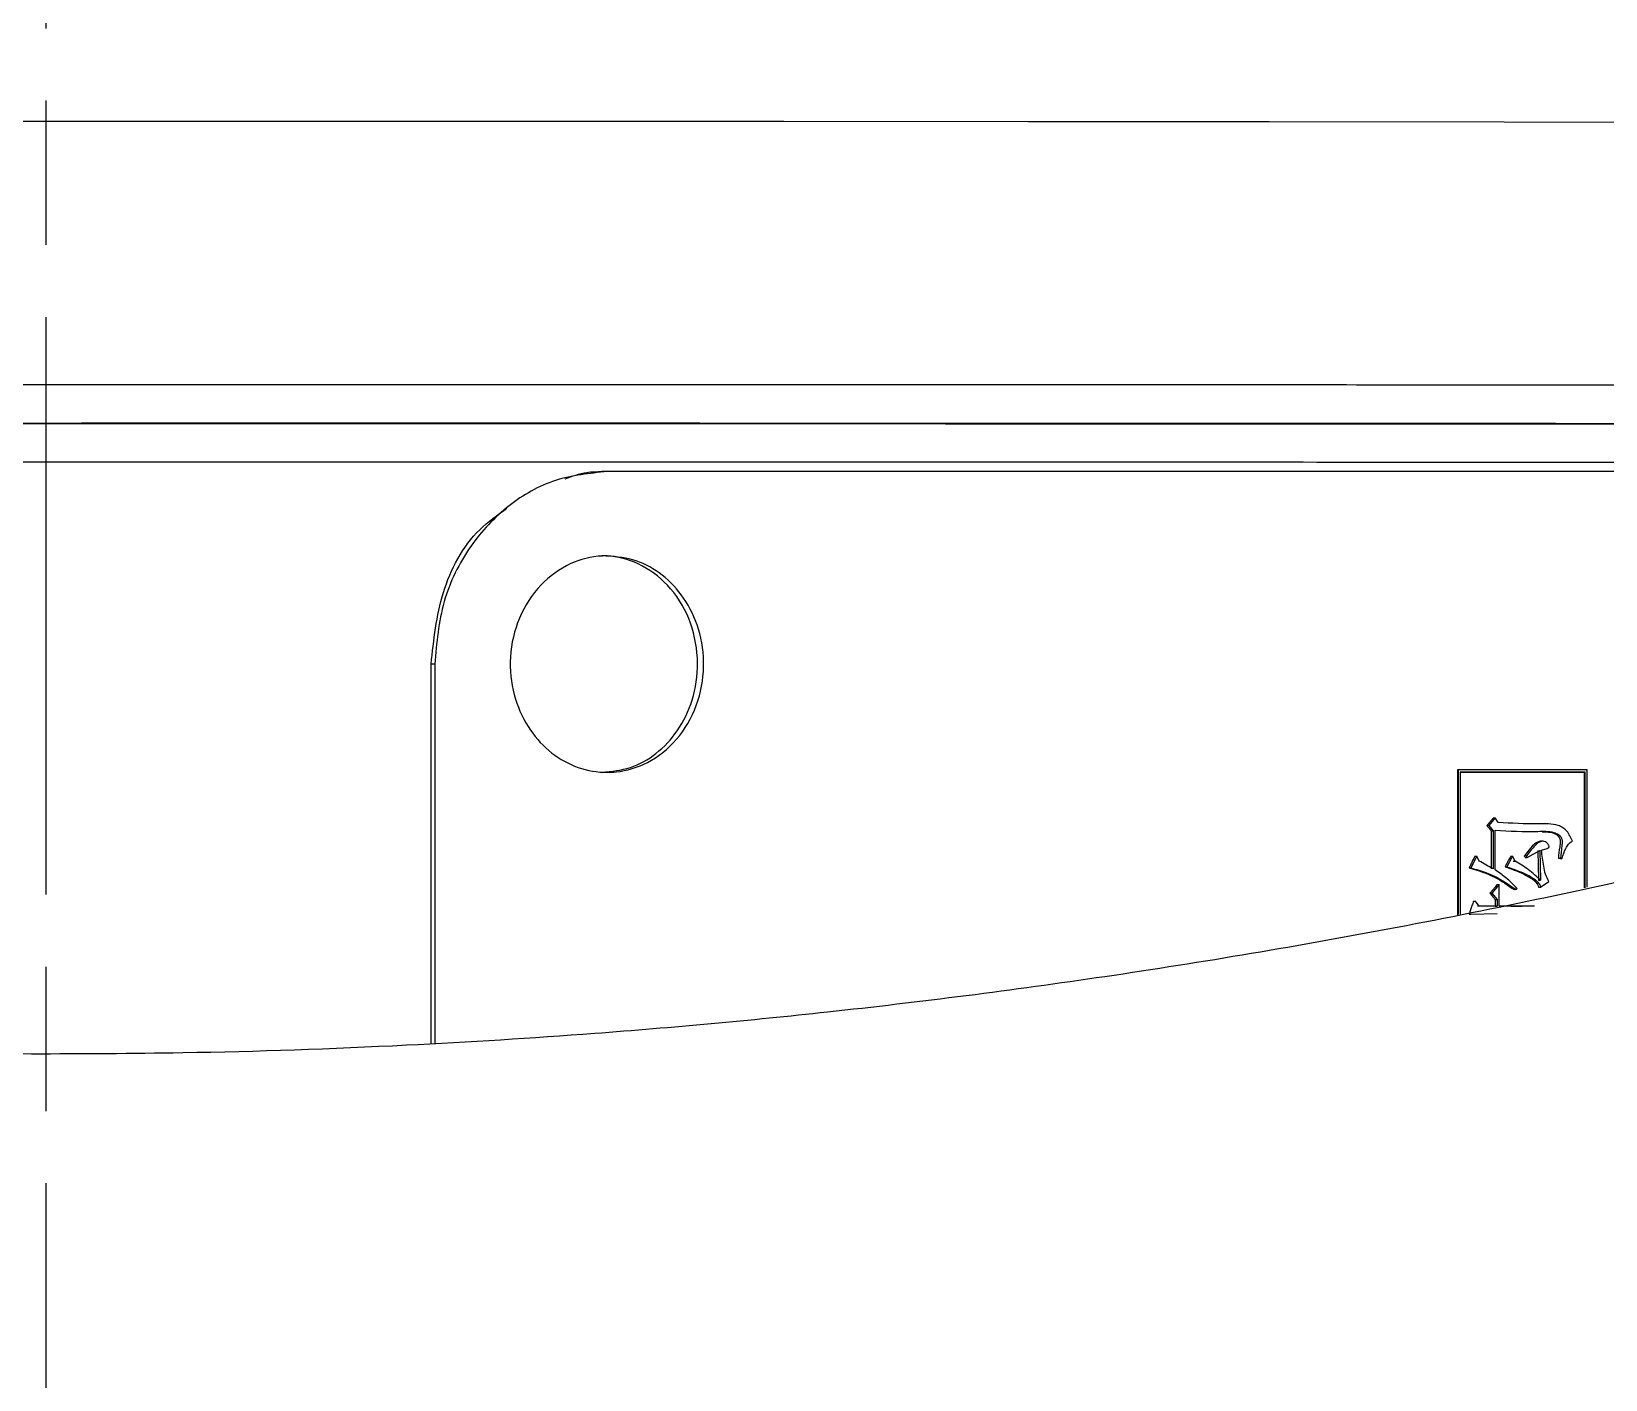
# Model space of a CAD drawing. Header units: millimetres. Extents: x 2271 to 4415, y 823 to 2339.
# Drawn here: x 3122.39 to 3155.11, y 1066.93 to 1094.95 of the extents above; entities that cross this region are included whole.
import ezdxf

# ---------------------------------------------------------------- set-up
doc = ezdxf.new("R2010")
doc.units = ezdxf.units.MM
doc.linetypes.add('AM_ISO08W050', pattern=[18, 12, -1.5, 3, -1.5])
doc.layers.add('AM_7', color=4, linetype='AM_ISO08W050', lineweight=25)

msp = doc.modelspace()

# ---------------------------------------------------------------- linework, layer by layer
at = {"color": 7, "linetype": 'Continuous', "lineweight": 25}
for p, q in [((3134.355, 1085.803), (3134.247, 1085.803)), ((3130.697, 1073.912), (3130.697, 1081.803)), ((3130.772, 1081.803), (3130.697, 1081.803)), ((3130.772, 1081.803), (3130.772, 1073.917)), ((3154.705, 1079.604), (3152.03, 1079.604)), ((3152.03, 1079.604), (3152.03, 1076.594)), ((3152.05, 1079.604), (3152.03, 1079.604)), ((3152.05, 1079.604), (3152.05, 1076.598)), ((3152.092, 1079.554), (3152.092, 1076.607)), ((3154.665, 1079.554), (3154.686, 1079.554)), ((3154.665, 1079.554), (3154.665, 1077.151)), ((3154.686, 1077.155), (3154.686, 1079.554)), ((3154.705, 1079.604), (3154.727, 1079.604)), ((3154.727, 1077.164), (3154.727, 1079.604)), ((3152.819, 1078.608), (3152.684, 1078.446)), ((3152.78, 1078.608), (3152.819, 1078.608)), ((3152.882, 1078.511), (3152.819, 1078.608)), ((3152.645, 1078.446), (3152.684, 1078.446)), ((3152.684, 1078.446), (3152.774, 1078.338)), ((3152.735, 1078.338), (3152.735, 1077.548)), ((3152.735, 1078.338), (3152.774, 1078.338)), ((3152.774, 1078.338), (3152.774, 1077.548)), ((3152.819, 1077.526), (3152.819, 1078.349)), ((3153.484, 1077.786), (3153.743, 1077.927)), ((3153.703, 1077.927), (3153.72, 1077.31)), ((3153.743, 1077.927), (3153.761, 1077.31)), ((3152.432, 1077.808), (3152.314, 1077.57)), ((3152.393, 1077.808), (3152.432, 1077.808)), ((3152.486, 1077.71), (3152.432, 1077.808)), ((3153.022, 1077.591), (3153.062, 1077.591)), ((3153.179, 1077.808), (3153.062, 1077.591)), ((3153.139, 1077.808), (3153.179, 1077.808)), ((3153.232, 1077.71), (3153.179, 1077.808)), ((3153.192, 1077.71), (3153.232, 1077.71)), ((3153.443, 1077.786), (3153.425, 1077.818)), ((3153.466, 1077.818), (3153.425, 1077.818)), ((3153.443, 1077.786), (3153.484, 1077.786)), ((3153.484, 1077.786), (3153.466, 1077.818)), ((3154.166, 1077.764), (3154.131, 1077.764)), ((3154.172, 1077.764), (3154.131, 1077.764)), ((3154.166, 1077.764), (3154.208, 1077.764)), ((3154.208, 1077.764), (3154.172, 1077.764)), ((3152.276, 1077.57), (3152.314, 1077.57)), ((3153.72, 1077.31), (3153.761, 1077.31)), ((3153.761, 1077.169), (3153.931, 1077.288)), ((3152.708, 1077.04), (3152.747, 1077.04)), ((3152.9, 1077.224), (3152.747, 1077.04)), ((3152.747, 1077.04), (3152.855, 1076.91)), ((3152.86, 1077.224), (3152.9, 1077.224)), ((3152.9, 1076.769), (3152.9, 1077.224)), ((3153.237, 1077.137), (3153.21, 1077.115)), ((3153.25, 1077.115), (3153.21, 1077.115)), ((3153.277, 1077.137), (3153.25, 1077.115)), ((3153.72, 1077.169), (3153.761, 1077.169)), ((3152.276, 1076.607), (3152.314, 1076.607)), ((3152.314, 1076.607), (3152.855, 1076.618)), ((3152.366, 1076.877), (3152.405, 1076.877)), ((3152.486, 1076.769), (3152.405, 1076.877)), ((3152.816, 1076.769), (3152.447, 1076.769)), ((3152.855, 1076.769), (3152.486, 1076.769)), ((3152.816, 1076.91), (3152.816, 1076.769)), ((3152.816, 1076.91), (3152.855, 1076.91)), ((3152.816, 1076.769), (3152.855, 1076.769)), ((3152.855, 1076.91), (3152.855, 1076.769)), ((3153.15, 1076.769), (3153.377, 1076.771)), ((3153.634, 1076.773), (3153.17, 1076.769))]:
    msp.add_line(p, q, dxfattribs=at)
at = {"color": 7, "linetype": 'Continuous', "lineweight": 25, "flags": 128}
msp.add_lwpolyline([(3096.796, 1093.077), (3101.781, 1093.081), (3106.861, 1093.083), (3112.013, 1093.085), (3117.213, 1093.087), (3122.437, 1093.087), (3127.664, 1093.087), (3132.868, 1093.086), (3138.027, 1093.084), (3143.117, 1093.081), (3148.116, 1093.078), (3153.001, 1093.074), (3157.75, 1093.069)], dxfattribs=at)
at = {"color": 7, "linetype": 'Continuous', "lineweight": 25}
for points, knots in [([(3122.336, 1053.698), (3124.897, 1053.722), (3128.477, 1053.757), (3133.746, 1054.036), (3138.211, 1054.371), (3143.527, 1054.937), (3149.096, 1055.71), (3154.909, 1056.72), (3160.88, 1057.976), (3166.957, 1059.487), (3173.094, 1061.258), (3179.26, 1063.292), (3185.423, 1065.591), (3191.56, 1068.157), (3197.648, 1070.987), (3203.668, 1074.081), (3209.6, 1077.435), (3215.43, 1081.048), (3221.139, 1084.913), (3226.715, 1089.027), (3232.142, 1093.384), (3237.408, 1097.979), (3242.499, 1102.803), (3247.404, 1107.851), (3252.111, 1113.114), (3256.609, 1118.584), (3260.887, 1124.252), (3264.936, 1130.109), (3268.745, 1136.146), (3272.307, 1142.352), (3275.612, 1148.716), (3278.653, 1155.229), (3281.422, 1161.878), (3283.913, 1168.653), (3286.118, 1175.54), (3288.033, 1182.529), (3289.651, 1189.607), (3290.969, 1196.76), (3291.982, 1203.977), (3292.686, 1211.244), (3293.079, 1218.549), (3293.158, 1225.877), (3292.921, 1233.215), (3292.367, 1240.549), (3291.495, 1247.867), (3290.304, 1255.154), (3288.796, 1262.397), (3286.971, 1269.581), (3284.831, 1276.694), (3282.377, 1283.722), (3279.612, 1290.65), (3276.539, 1297.466), (3273.162, 1304.157), (3269.485, 1310.709), (3265.511, 1317.109), (3261.246, 1323.344), (3256.695, 1329.402), (3251.863, 1335.271), (3246.756, 1340.937), (3241.379, 1346.39), (3235.933, 1351.437), (3230.459, 1356.09), (3225.001, 1360.359), (3219.376, 1364.401), (3213.595, 1368.21), (3207.667, 1371.778), (3201.605, 1375.1), (3195.419, 1378.17), (3189.122, 1380.984), (3182.729, 1383.536), (3176.253, 1385.822), (3169.716, 1387.838), (3163.141, 1389.58), (3156.568, 1391.045), (3150.074, 1392.227), (3143.785, 1393.124), (3138.261, 1393.707), (3133.378, 1394.075), (3128.554, 1394.315), (3122.58, 1394.432), (3117.063, 1394.321), (3111.794, 1394.05), (3107.329, 1393.712), (3102.013, 1393.147), (3096.444, 1392.374), (3090.631, 1391.364), (3084.659, 1390.108), (3078.583, 1388.597), (3072.445, 1386.826), (3066.28, 1384.792), (3060.117, 1382.493), (3053.98, 1379.928), (3047.892, 1377.097), (3041.872, 1374.003), (3035.939, 1370.649), (3030.11, 1367.037), (3024.401, 1363.171), (3018.825, 1359.057), (3013.398, 1354.7), (3008.132, 1350.105), (3003.041, 1345.281), (2998.136, 1340.233), (2993.429, 1334.97), (2988.931, 1329.5), (2984.653, 1323.832), (2980.604, 1317.975), (2976.795, 1311.938), (2973.233, 1305.732), (2969.928, 1299.368), (2966.885, 1292.856), (2964.123, 1286.204), (2961.786, 1279.922), (2960.508, 1275.817), (2959.945, 1274.009)], [0, 0, 0, 0, 0.010207, 0.014274, 0.021037, 0.028056, 0.035587, 0.043451, 0.051578, 0.059911, 0.06841, 0.077044, 0.085791, 0.094634, 0.103558, 0.112554, 0.121612, 0.130726, 0.13989, 0.149098, 0.158347, 0.167633, 0.176954, 0.186306, 0.195688, 0.205098, 0.214535, 0.223996, 0.233481, 0.242989, 0.252518, 0.262068, 0.271639, 0.281229, 0.290838, 0.300466, 0.310113, 0.319778, 0.329461, 0.339162, 0.348881, 0.358618, 0.368373, 0.378146, 0.387938, 0.397748, 0.407578, 0.417427, 0.427296, 0.437185, 0.447097, 0.457031, 0.466988, 0.47697, 0.486979, 0.497016, 0.507082, 0.517181, 0.527315, 0.537488, 0.547704, 0.556915, 0.566123, 0.575327, 0.584526, 0.593719, 0.602905, 0.612082, 0.621247, 0.630396, 0.639524, 0.64862, 0.657668, 0.666638, 0.675463, 0.683979, 0.691963, 0.697606, 0.703501, 0.71122, 0.721427, 0.725494, 0.732257, 0.739276, 0.746807, 0.754671, 0.762798, 0.771131, 0.77963, 0.788264, 0.797011, 0.805853, 0.814778, 0.823774, 0.832832, 0.841946, 0.85111, 0.860318, 0.869567, 0.878853, 0.888174, 0.897526, 0.906908, 0.916318, 0.925755, 0.935216, 0.944701, 0.954208, 0.963738, 0.973288, 0.982858, 0.992449, 1, 1, 1, 1]), ([(3267.067, 1181.97), (3266.766, 1180.908), (3265.829, 1177.603), (3263.923, 1172.152), (3261.364, 1165.624), (3258.48, 1159.213), (3255.294, 1152.924), (3251.806, 1146.776), (3248.021, 1140.78), (3243.945, 1134.951), (3239.582, 1129.302), (3234.938, 1123.846), (3230.019, 1118.597), (3225.01, 1113.741), (3219.955, 1109.269), (3214.897, 1105.171), (3209.669, 1101.297), (3204.281, 1097.655), (3198.745, 1094.252), (3193.072, 1091.094), (3187.275, 1088.187), (3181.368, 1085.536), (3175.364, 1083.147), (3169.282, 1081.024), (3163.142, 1079.172), (3156.975, 1077.594), (3150.831, 1076.295), (3144.822, 1075.283), (3139.255, 1074.572), (3134.409, 1074.126), (3129.94, 1073.849), (3126.035, 1073.711), (3123.435, 1073.701), (3122.387, 1073.698)], [0, 0, 0, 0, 0.017078, 0.053144, 0.089298, 0.125545, 0.161888, 0.198335, 0.23489, 0.271563, 0.308361, 0.345297, 0.382382, 0.419634, 0.453214, 0.486783, 0.520336, 0.55387, 0.58738, 0.62086, 0.654303, 0.687696, 0.721023, 0.754256, 0.787351, 0.820228, 0.85273, 0.884498, 0.914491, 0.939551, 0.959781, 0.98378, 1, 1, 1, 1]), ([(3122.387, 1073.698), (3119.987, 1073.735), (3116.628, 1073.787), (3111.686, 1074.091), (3107.496, 1074.448), (3102.509, 1075.039), (3097.288, 1075.839), (3091.842, 1076.876), (3086.254, 1078.16), (3080.575, 1079.699), (3074.846, 1081.497), (3069.103, 1083.557), (3063.373, 1085.882), (3057.678, 1088.465), (3052.057, 1091.333), (3048.135, 1093.465), (3046.132, 1094.707), (3045.932, 1094.831)], [0, 0, 0, 0, 0.089708, 0.125509, 0.185041, 0.24684, 0.313151, 0.382408, 0.453986, 0.527384, 0.602246, 0.678309, 0.755372, 0.833285, 0.911926, 0.991202, 1, 1, 1, 1]), ([(3122.769, 1087.616), (3125.202, 1087.616), (3130.048, 1087.616), (3137.226, 1087.615), (3143.071, 1087.614), (3147.629, 1087.612), (3150.976, 1087.61), (3154.252, 1087.609), (3157.45, 1087.607), (3160.566, 1087.605), (3164.519, 1087.602), (3169.314, 1087.598), (3174.869, 1087.592), (3180.217, 1087.585), (3183.921, 1087.58), (3185.594, 1087.576), (3185.8, 1087.576)], [0, 0, 0, 0, 0.099314, 0.197878, 0.29569, 0.344327, 0.392776, 0.441037, 0.48911, 0.536996, 0.584693, 0.676006, 0.773113, 0.876014, 0.984707, 1, 1, 1, 1]), ([(3108.978, 1086.812), (3111.262, 1086.812), (3115.83, 1086.814), (3120.453, 1086.814), (3122.765, 1086.814)], [0, 0, 0, 0, 0.5, 1, 1, 1, 1]), ([(3109.04, 1086.8), (3111.299, 1086.8), (3113.992, 1086.801), (3117.542, 1086.802), (3119.589, 1086.802), (3121.397, 1086.802), (3122.417, 1086.802), (3122.675, 1086.802), (3122.741, 1086.802), (3122.758, 1086.802), (3122.763, 1086.802), (3122.764, 1086.802), (3122.765, 1086.802), (3122.765, 1086.802)], [0, 0, 0, 0, 0.497027, 0.592231, 0.774282, 0.942828, 0.985336, 0.996149, 0.998944, 0.99969, 0.999899, 0.999963, 1, 1, 1, 1]), ([(3122.765, 1086.814), (3125.128, 1086.814), (3129.966, 1086.815), (3137.33, 1086.814), (3144.887, 1086.812), (3152.538, 1086.808), (3160.159, 1086.804), (3167.625, 1086.798), (3174.719, 1086.79), (3180.291, 1086.783), (3183.087, 1086.778), (3184.019, 1086.777)], [0, 0, 0, 0, 0.099936, 0.20465, 0.314142, 0.428413, 0.547463, 0.671293, 0.799904, 0.933297, 1, 1, 1, 1]), ([(3122.765, 1086.802), (3123.071, 1086.802), (3123.883, 1086.802), (3125.304, 1086.802), (3126.816, 1086.802), (3128.024, 1086.802), (3128.917, 1086.802), (3129.887, 1086.802), (3131.123, 1086.802), (3132.336, 1086.802), (3133.484, 1086.802), (3134.765, 1086.802), (3136.6, 1086.801), (3138.279, 1086.801), (3139.628, 1086.801), (3140.438, 1086.801), (3141.292, 1086.8), (3142.192, 1086.8), (3143.137, 1086.8), (3146.071, 1086.799), (3150.617, 1086.797), (3156.31, 1086.794), (3160.981, 1086.791), (3164.695, 1086.788), (3167.525, 1086.785), (3169.534, 1086.783), (3170.72, 1086.782), (3171.279, 1086.782), (3171.441, 1086.781), (3171.493, 1086.781), (3171.512, 1086.781), (3171.518, 1086.781), (3171.521, 1086.781), (3171.522, 1086.781), (3171.522, 1086.781), (3171.522, 1086.781), (3171.522, 1086.781), (3171.522, 1086.781), (3171.522, 1086.781), (3171.791, 1086.781), (3172.473, 1086.78), (3173.729, 1086.779), (3175.237, 1086.777), (3176.635, 1086.775), (3177.654, 1086.774), (3178.428, 1086.773), (3179.253, 1086.772), (3180.238, 1086.77), (3181.214, 1086.769), (3182.015, 1086.768), (3182.794, 1086.766), (3183.431, 1086.765), (3183.87, 1086.765), (3183.992, 1086.764)], [0, 0, 0, 0, 0.012973, 0.034337, 0.060199, 0.077036, 0.085541, 0.098133, 0.118255, 0.138092, 0.149882, 0.167263, 0.192912, 0.228649, 0.239676, 0.251395, 0.263806, 0.27691, 0.290705, 0.305192, 0.405966, 0.493675, 0.568315, 0.629883, 0.678375, 0.713791, 0.736127, 0.74239, 0.744295, 0.745005, 0.745236, 0.745322, 0.745357, 0.745372, 0.745378, 0.745381, 0.745382, 0.745383, 0.745383, 0.745383, 0.760108, 0.782989, 0.815582, 0.846332, 0.865142, 0.876857, 0.893505, 0.916185, 0.939041, 0.956594, 0.969065, 0.991384, 1, 1, 1, 1]), ([(3175.894, 1085.975), (3175.045, 1085.976), (3173.12, 1085.978), (3169.957, 1085.982), (3166.534, 1085.985), (3161.543, 1085.989), (3154.722, 1085.994), (3145.823, 1085.998), (3136.673, 1086), (3127.425, 1086.001), (3118.206, 1086.001), (3112.176, 1085.999), (3109.179, 1085.998)], [0, 0, 0, 0, 0.048952, 0.110958, 0.16991, 0.225807, 0.358661, 0.489986, 0.619783, 0.748051, 0.87479, 1, 1, 1, 1]), ([(3134.354, 1085.803), (3133.99, 1085.767), (3133.26, 1085.693), (3132.264, 1085.123), (3131.453, 1084.256), (3130.884, 1083.109), (3130.81, 1082.243), (3130.772, 1081.803)], [0, 0, 0, 0, 0.184668, 0.369995, 0.565851, 0.779444, 1, 1, 1, 1]), ([(3133.481, 1085.653), (3133.63, 1085.709), (3133.877, 1085.802), (3134.14, 1085.803), (3134.246, 1085.803)], [0, 0, 0, 0, 0.598586, 1, 1, 1, 1]), ([(3181.851, 1085.804), (3181.094, 1085.804), (3178.652, 1085.804), (3174.085, 1085.804), (3169.005, 1085.804), (3163.62, 1085.804), (3159.091, 1085.804), (3153.2, 1085.803), (3148.316, 1085.803), (3141.652, 1085.803), (3137.359, 1085.803), (3134.354, 1085.803)], [0, 0, 0, 0, 0.063071, 0.203688, 0.344307, 0.414547, 0.555165, 0.625405, 0.766021, 0.83626, 1, 1, 1, 1]), ([(3130.697, 1081.803), (3130.749, 1082.304), (3130.854, 1083.307), (3131.468, 1084.472), (3132.076, 1084.904), (3132.272, 1085.044)], [0, 0, 0, 0, 0.402722, 0.806503, 1, 1, 1, 1]), ([(3134.354, 1084.053), (3134.559, 1084.033), (3134.97, 1083.991), (3135.527, 1083.669), (3135.984, 1083.181), (3136.295, 1082.521), (3136.403, 1081.741), (3136.253, 1080.928), (3135.842, 1080.216), (3135.24, 1079.731), (3134.706, 1079.568), (3134.213, 1079.543), (3133.737, 1079.625), (3133.178, 1079.934), (3132.72, 1080.427), (3132.406, 1081.084), (3132.298, 1081.865), (3132.449, 1082.678), (3132.862, 1083.391), (3133.466, 1083.874), (3134, 1084.042), (3134.291, 1084.051), (3134.354, 1084.053)], [0, 0, 0, 0, 0.0462762, 0.0927191, 0.1417154, 0.1951897, 0.2536855, 0.3152612, 0.376912, 0.4343703, 0.4858167, 0.5000047, 0.5462543, 0.592701, 0.6417985, 0.6951551, 0.753514, 0.8153974, 0.8768635, 0.9341609, 0.9857367, 1, 1, 1, 1]), ([(3134.246, 1079.553), (3134.448, 1079.574), (3134.851, 1079.614), (3135.4, 1079.931), (3135.852, 1080.413), (3136.164, 1081.066), (3136.277, 1081.847), (3136.133, 1082.666), (3135.726, 1083.387), (3135.125, 1083.874), (3134.594, 1084.042), (3134.307, 1084.051), (3134.246, 1084.053)], [0, 0, 0, 0, 0.0912038, 0.1828761, 0.2801993, 0.3866808, 0.5040829, 0.6292887, 0.7538352, 0.8693163, 0.9721511, 1, 1, 1, 1]), ([(3154.727, 1079.604), (3154.461, 1079.604), (3153.929, 1079.604), (3153.037, 1079.604), (3152.409, 1079.604), (3152.05, 1079.604)], [0, 0, 0, 0, 0.300086, 0.600172, 1, 1, 1, 1]), ([(3154.686, 1079.554), (3154.42, 1079.554), (3153.888, 1079.554), (3153.024, 1079.554), (3152.423, 1079.554), (3152.092, 1079.554)], [0, 0, 0, 0, 0.309667, 0.619335, 1, 1, 1, 1]), ([(3152.092, 1079.554), (3152.346, 1079.554), (3152.862, 1079.554), (3153.72, 1079.554), (3154.321, 1079.554), (3154.665, 1079.554)], [0, 0, 0, 0, 0.294871, 0.597185, 1, 1, 1, 1]), ([(3152.78, 1078.608), (3152.757, 1078.581), (3152.712, 1078.527), (3152.667, 1078.473), (3152.645, 1078.446)], [0, 0, 0, 0, 0.5, 1, 1, 1, 1]), ([(3152.645, 1078.446), (3152.655, 1078.433), (3152.675, 1078.409), (3152.705, 1078.373), (3152.725, 1078.349), (3152.735, 1078.338)], [0, 0, 0, 0, 0.346323, 0.673162, 1, 1, 1, 1]), ([(3152.819, 1078.349), (3153.113, 1078.334), (3153.518, 1078.315), (3153.964, 1078.336), (3154.124, 1078.273), (3154.18, 1078.219), (3154.208, 1078.163), (3154.212, 1078.098), (3154.193, 1077.965), (3154.181, 1077.853), (3154.172, 1077.764)], [0, 0, 0, 0, 0.489233, 0.672718, 0.735367, 0.76608, 0.796242, 0.828596, 0.864188, 1, 1, 1, 1]), ([(3154.422, 1078.121), (3154.39, 1078.196), (3154.342, 1078.307), (3154.227, 1078.408), (3154.031, 1078.492), (3153.572, 1078.472), (3153.158, 1078.495), (3152.882, 1078.511)], [0, 0, 0, 0, 0.132026, 0.196101, 0.258534, 0.505562, 1, 1, 1, 1]), ([(3153.795, 1078.319), (3153.811, 1078.318), (3153.883, 1078.314), (3153.982, 1078.316), (3154.08, 1078.272), (3154.132, 1078.229), (3154.162, 1078.176), (3154.174, 1078.101), (3154.149, 1077.964), (3154.138, 1077.845), (3154.131, 1077.764)], [0, 0, 0, 0, 0.059261, 0.277391, 0.368105, 0.4594, 0.520103, 0.580915, 0.717891, 1, 1, 1, 1]), ([(3153.787, 1078.117), (3153.785, 1078.118), (3153.767, 1078.126), (3153.724, 1078.116), (3153.626, 1078.069), (3153.531, 1077.952), (3153.456, 1077.857), (3153.425, 1077.818)], [0, 0, 0, 0, 0.016217, 0.1216, 0.261121, 0.702097, 1, 1, 1, 1]), ([(3153.779, 1077.938), (3153.81, 1077.946), (3153.859, 1077.958), (3153.911, 1077.975), (3153.93, 1077.991), (3153.935, 1077.997), (3153.937, 1078.003), (3153.938, 1078.008), (3153.938, 1078.017), (3153.933, 1078.033), (3153.921, 1078.054), (3153.898, 1078.082), (3153.863, 1078.109), (3153.814, 1078.125), (3153.765, 1078.116), (3153.718, 1078.096), (3153.665, 1078.051), (3153.577, 1077.962), (3153.51, 1077.876), (3153.466, 1077.818)], [0, 0, 0, 0, 0.12083, 0.185578, 0.200463, 0.207293, 0.213836, 0.220353, 0.227161, 0.24221, 0.277123, 0.31159, 0.371541, 0.433275, 0.493638, 0.554959, 0.617623, 0.744187, 1, 1, 1, 1]), ([(3153.931, 1077.288), (3153.906, 1077.337), (3153.855, 1077.435), (3153.814, 1077.658), (3153.793, 1077.825), (3153.779, 1077.938)], [0, 0, 0, 0, 0.2461025, 0.4965719, 1, 1, 1, 1]), ([(3154.208, 1077.764), (3154.229, 1077.836), (3154.26, 1077.943), (3154.329, 1078.05), (3154.377, 1078.099), (3154.407, 1078.114), (3154.422, 1078.121)], [0, 0, 0, 0, 0.509381, 0.758484, 0.880594, 1, 1, 1, 1]), ([(3152.393, 1077.808), (3152.378, 1077.778), (3152.351, 1077.723), (3152.312, 1077.644), (3152.288, 1077.594), (3152.276, 1077.57)], [0, 0, 0, 0, 0.374291, 0.687145, 1, 1, 1, 1]), ([(3152.774, 1077.548), (3152.722, 1077.576), (3152.625, 1077.628), (3152.53, 1077.684), (3152.486, 1077.71)], [0, 0, 0, 0, 0.532976, 1, 1, 1, 1]), ([(3153.139, 1077.808), (3153.123, 1077.779), (3153.096, 1077.728), (3153.057, 1077.656), (3153.034, 1077.613), (3153.022, 1077.591)], [0, 0, 0, 0, 0.402508, 0.701255, 1, 1, 1, 1]), ([(3153.022, 1077.591), (3153.151, 1077.546), (3153.348, 1077.478), (3153.559, 1077.359), (3153.675, 1077.271), (3153.705, 1077.203), (3153.72, 1077.169)], [0, 0, 0, 0, 0.4932792, 0.7531003, 0.8752204, 1, 1, 1, 1]), ([(3153.062, 1077.591), (3153.19, 1077.545), (3153.416, 1077.464), (3153.655, 1077.335), (3153.75, 1077.217), (3153.759, 1077.179), (3153.761, 1077.169)], [0, 0, 0, 0, 0.494165, 0.869161, 0.966217, 1, 1, 1, 1]), ([(3153.761, 1077.31), (3153.678, 1077.386), (3153.513, 1077.537), (3153.326, 1077.653), (3153.232, 1077.71)], [0, 0, 0, 0, 0.5023466, 1, 1, 1, 1]), ([(3152.276, 1077.57), (3152.461, 1077.513), (3152.794, 1077.41), (3153.082, 1077.206), (3153.21, 1077.115)], [0, 0, 0, 0, 0.55646, 1, 1, 1, 1]), ([(3152.314, 1077.57), (3152.48, 1077.52), (3152.813, 1077.419), (3153.104, 1077.217), (3153.25, 1077.115)], [0, 0, 0, 0, 0.496751, 1, 1, 1, 1]), ([(3153.277, 1077.137), (3153.2, 1077.215), (3153.058, 1077.36), (3152.894, 1077.474), (3152.819, 1077.526)], [0, 0, 0, 0, 0.5414486, 1, 1, 1, 1]), ([(3152.86, 1077.224), (3152.84, 1077.199), (3152.804, 1077.155), (3152.753, 1077.094), (3152.723, 1077.058), (3152.708, 1077.04)], [0, 0, 0, 0, 0.407433, 0.703717, 1, 1, 1, 1]), ([(3152.708, 1077.04), (3152.718, 1077.027), (3152.739, 1077.002), (3152.775, 1076.959), (3152.8, 1076.928), (3152.816, 1076.91)], [0, 0, 0, 0, 0.288603, 0.577204, 1, 1, 1, 1]), ([(3152.366, 1076.877), (3152.355, 1076.846), (3152.335, 1076.785), (3152.305, 1076.695), (3152.285, 1076.636), (3152.276, 1076.607)], [0, 0, 0, 0, 0.35122, 0.67561, 1, 1, 1, 1]), ([(3153.17, 1076.769), (3153.119, 1076.769), (3153.03, 1076.769), (3152.94, 1076.769), (3152.9, 1076.769)], [0, 0, 0, 0, 0.56, 1, 1, 1, 1]), ([(3153.15, 1076.769), (3153.112, 1076.769), (3153.039, 1076.769), (3152.946, 1076.769), (3152.9, 1076.769)], [0, 0, 0, 0, 0.510364, 1, 1, 1, 1]), ([(3153.634, 1076.773), (3153.579, 1076.773), (3153.491, 1076.772), (3153.392, 1076.771), (3153.341, 1076.771), (3153.3, 1076.77), (3153.238, 1076.769), (3153.18, 1076.769), (3153.15, 1076.769)], [0, 0, 0, 0, 0.346989, 0.56406, 0.627993, 0.665176, 0.826013, 1, 1, 1, 1])]:
    msp.add_open_spline(points, degree=3, knots=knots, dxfattribs=at)
msp.add_open_spline([(3108.839, 1087.613), (3111.147, 1087.614), (3115.762, 1087.615), (3120.434, 1087.616), (3122.769, 1087.616)], degree=3, dxfattribs=at)
at = {"layer": 'AM_7'}
msp.add_line((3122.692, 1005.014), (3122.692, 1362.562), dxfattribs=at)

doc.saveas('drawing.dxf')
